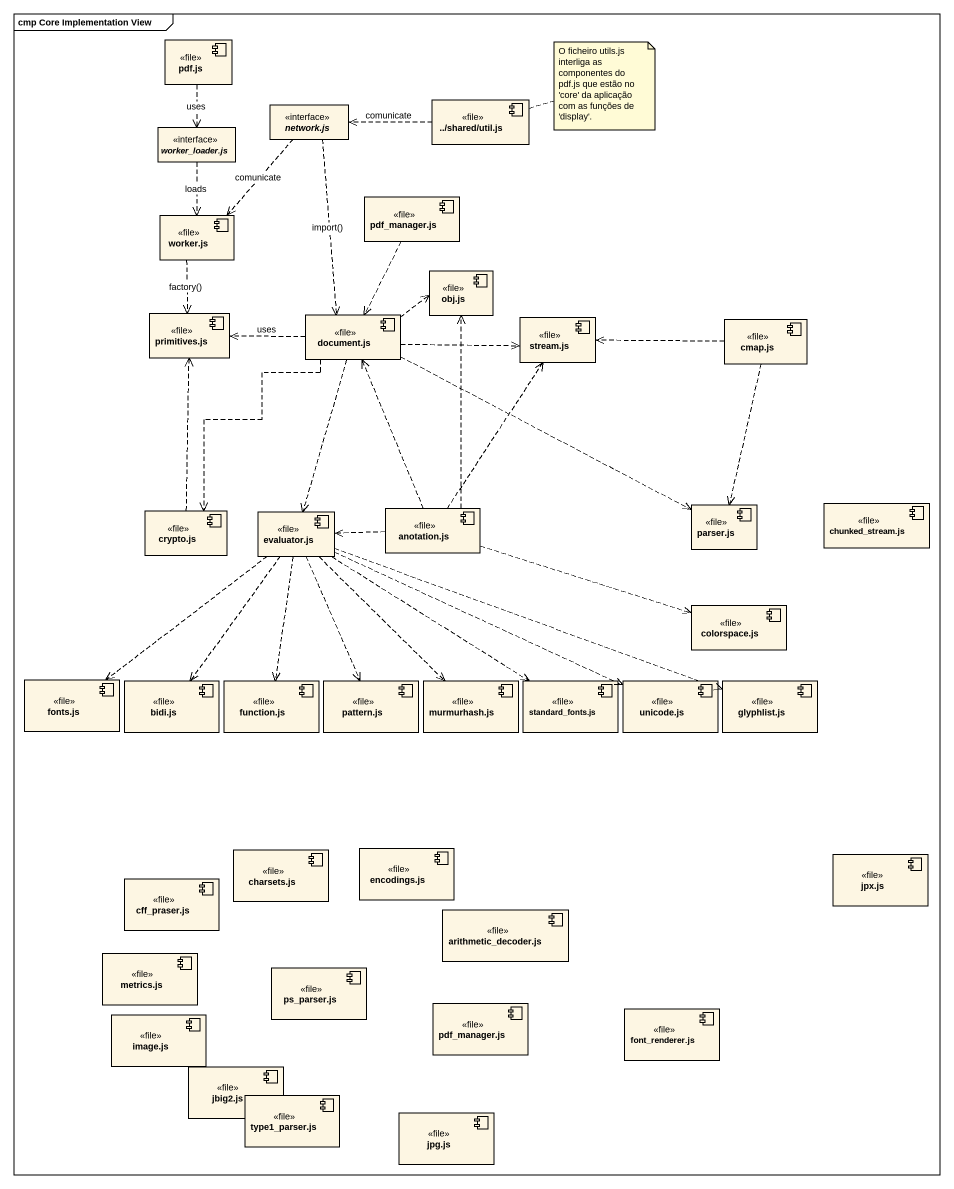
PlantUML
@startuml
mainframe cmp Core Implementation View
allowmixing
hide circle
hide empty members
component "pdf.js" as pdf_js <<file>>
interface "network.js" as network_js
component "../shared/util.js" as shared_util_js <<file>>
interface "worker_loader.js" as worker_loader_js
component "worker.js" as worker_js <<file>>
component "pdf_manager.js" as pdf_manager_js <<file>>
component "obj.js" as obj_js <<file>>
component "primitives.js" as primitives_js <<file>>
component "document.js" as document_js <<file>>
component "stream.js" as stream_js <<file>>
component "cmap.js" as cmap_js <<file>>
component "chunked_stream.js" as chunked_stream_js <<file>>
component "crypto.js" as crypto_js <<file>>
component "evaluator.js" as evaluator_js <<file>>
component "anotation.js" as anotation_js <<file>>
component "parser.js" as parser_js <<file>>
component "colorspace.js" as colorspace_js <<file>>
component "fonts.js" as fonts_js <<file>>
component "bidi.js" as bidi_js <<file>>
component "function.js" as function_js <<file>>
component "pattern.js" as pattern_js <<file>>
component "murmurhash.js" as murmurhash_js <<file>>
component "standard_fonts.js" as standard_fonts_js <<file>>
component "unicode.js" as unicode_js <<file>>
component "glyphlist.js" as glyphlist_js <<file>>
component "charsets.js" as charsets_js <<file>>
component "encodings.js" as encodings_js <<file>>
component "jpx.js" as jpx_js <<file>>
component "cff_praser.js" as cff_praser_js <<file>>
component "arithmetic_decoder.js" as arithmetic_decoder_js <<file>>
component "metrics.js" as metrics_js <<file>>
component "ps_parser.js" as ps_parser_js <<file>>
component "pdf_manager.js" as pdf_manager_js_2 <<file>>
component "font_renderer.js" as font_renderer_js <<file>>
component "image.js" as image_js <<file>>
component "jbig2.js" as jbig2_js <<file>>
component "type1_parser.js" as type1_parser_js <<file>>
component "jpg.js" as jpg_js <<file>>
pdf_js ..> worker_loader_js : uses
network_js ..> worker_js : comunicate
network_js ..> document_js : import()
shared_util_js .left.> network_js : comunicate
worker_loader_js ..> worker_js : loads
worker_js ..> primitives_js : factory()
pdf_manager_js ..> document_js
document_js .right.> obj_js
document_js .left.> primitives_js : uses
document_js .right.> stream_js
document_js ..> crypto_js
document_js ..> evaluator_js
document_js .right.> parser_js
cmap_js .left.> stream_js
cmap_js ..> parser_js
crypto_js .up.> primitives_js
evaluator_js ..> fonts_js
evaluator_js ..> bidi_js
evaluator_js ..> function_js
evaluator_js ..> pattern_js
evaluator_js ..> murmurhash_js
evaluator_js ..> standard_fonts_js
evaluator_js .right.> unicode_js
evaluator_js .right.> glyphlist_js
anotation_js .up.> obj_js
anotation_js .up.> document_js
anotation_js .up.> stream_js
anotation_js .left.> evaluator_js
anotation_js .right.> colorspace_js
note right of shared_util_js : O ficheiro utils.js interliga as componentes do pdf.js que estão no 'core' da aplicação com as funções de 'display'.
@enduml
